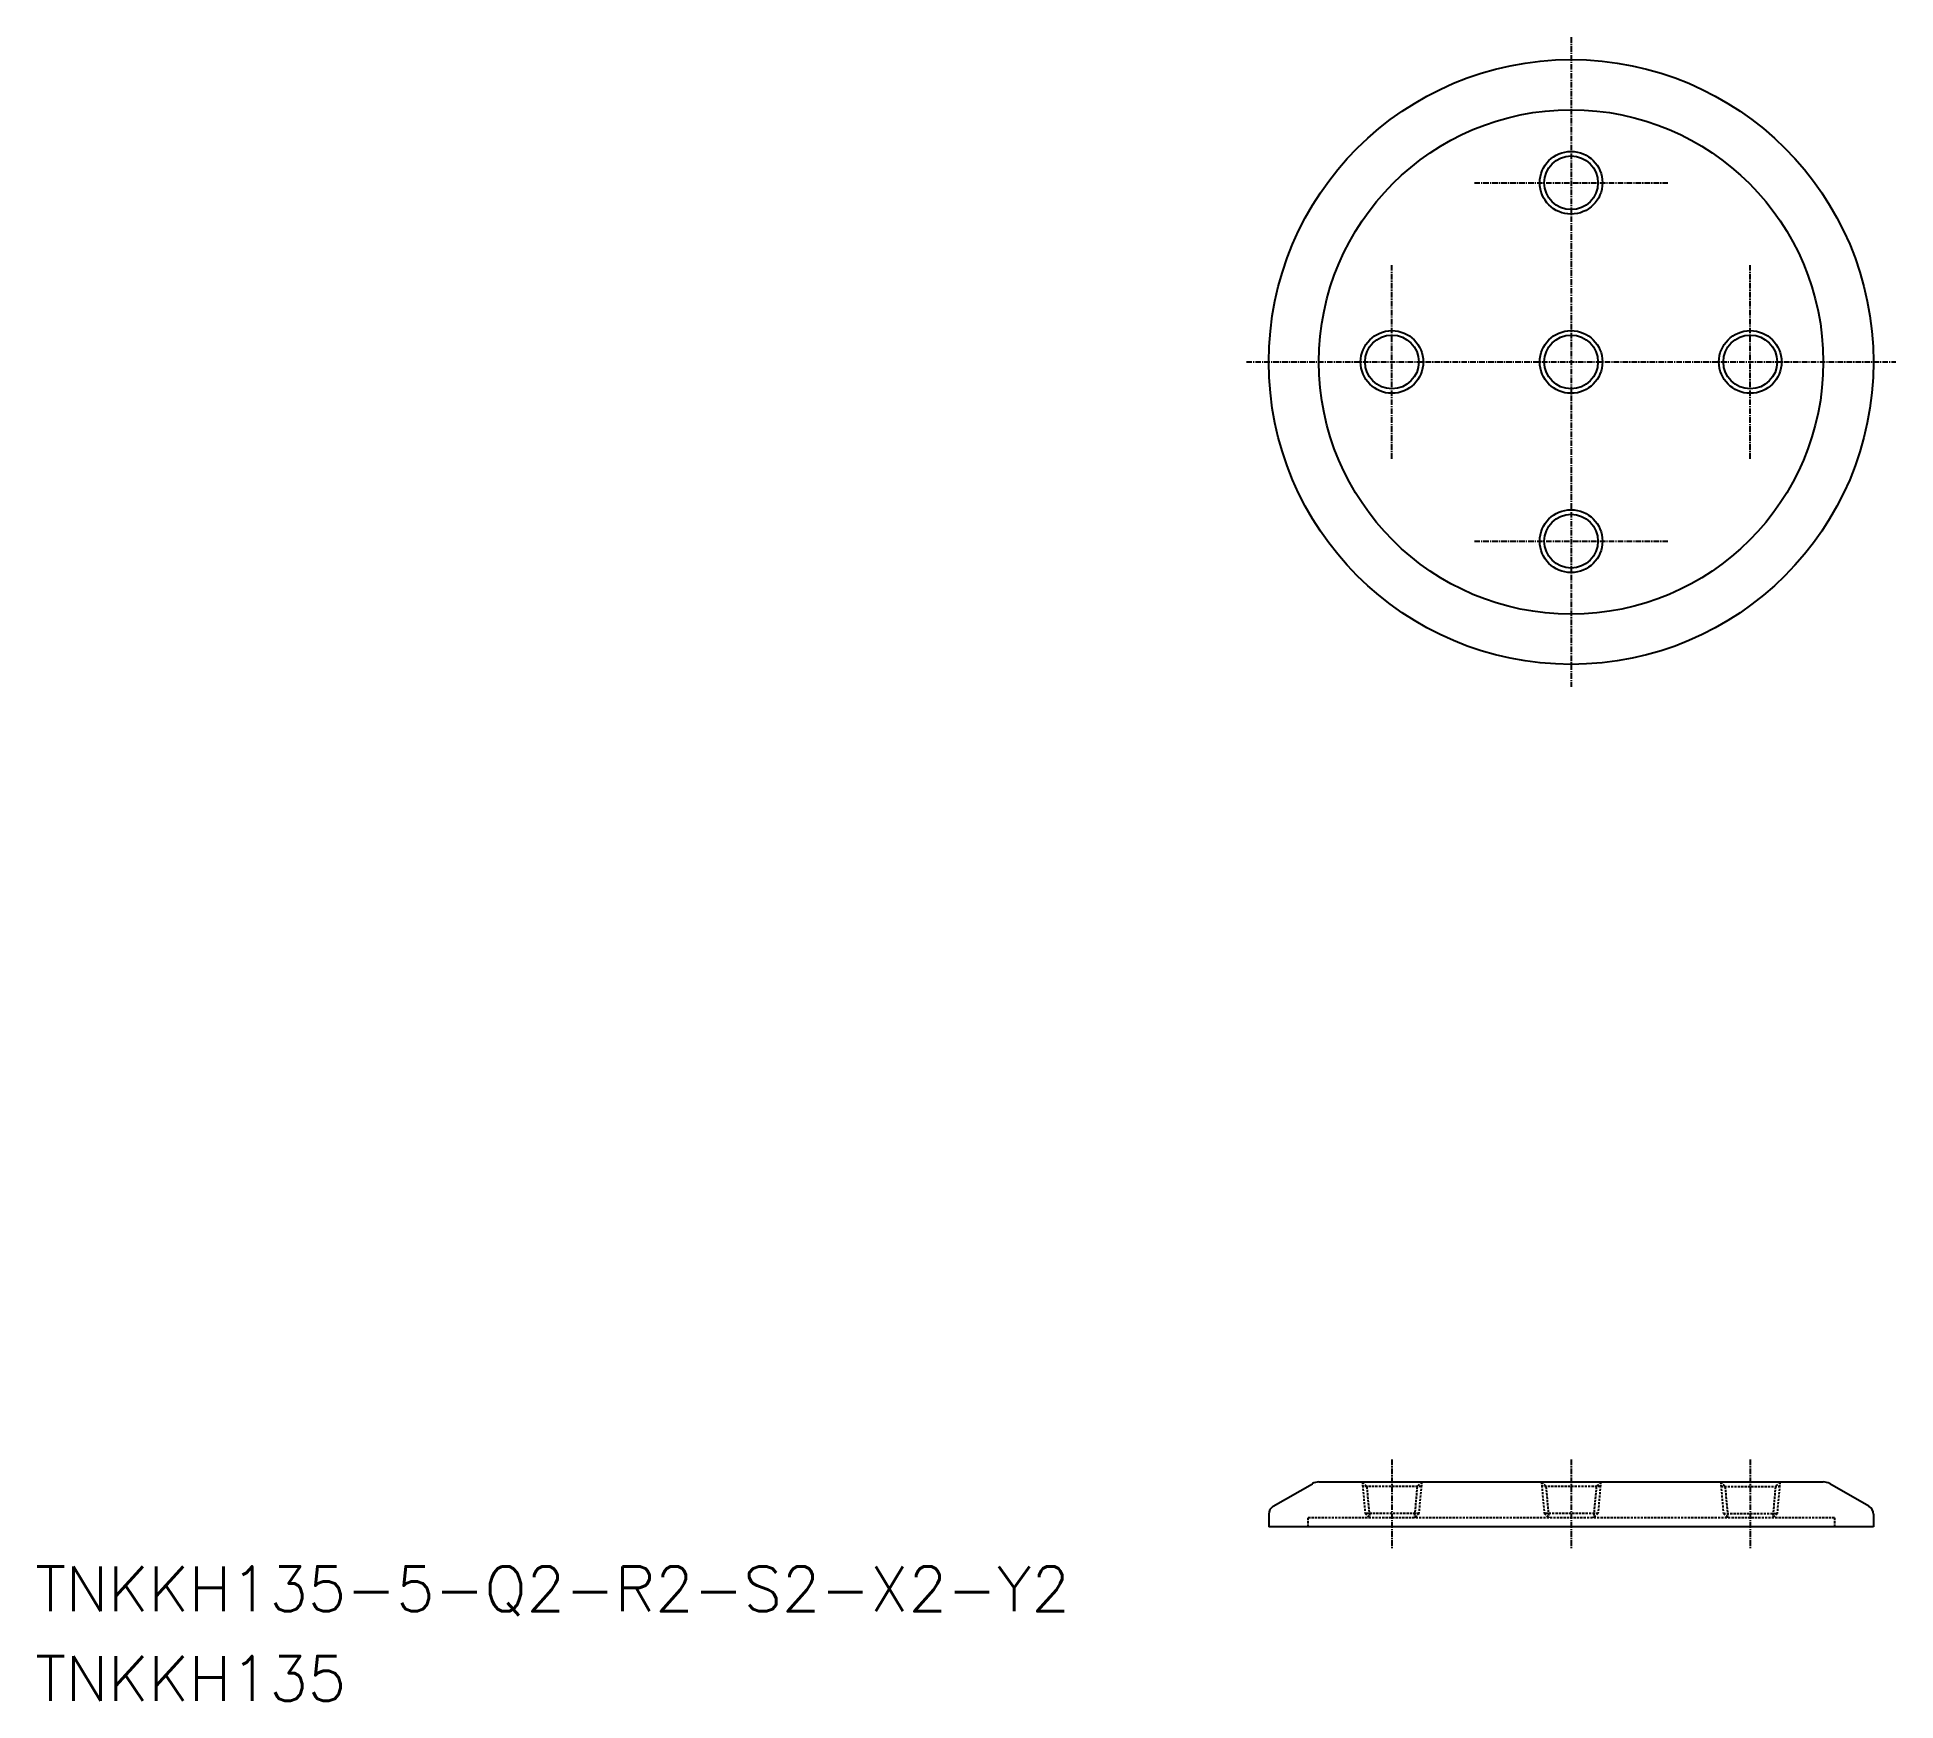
# Model space of a CAD drawing. Extents: x 74 to 489, y 394 to 765.
import ezdxf

# ---------------------------------------------------------------- set-up
doc = ezdxf.new("R2010")
doc.units = 0
doc.linetypes.add('CENTER', pattern=[2, 1.25, -0.25, 0.25, -0.25])
doc.linetypes.add('DASHED', pattern=[0.75, 0.5, -0.25])
doc.layers.get('0').update_dxf_attribs({"linetype": 'CONTINUOUS'})
doc.layers.add('CENTER', color=1, linetype='CENTER')
doc.styles.get("Standard").update_dxf_attribs({"font": 'txt.shx', "bigfont": 'bigfont.shx'})

msp = doc.modelspace()

# ---------------------------------------------------------------- linework, layer by layer
at = {"color": 7, "linetype": 'CONTINUOUS'}
for p, q in [((350, 437.09), (358.75, 442.14)), ((360.2, 442.52), (472.81, 442.52)), ((483, 437.09), (474.25, 442.14)), ((349, 435.36), (349, 432.52)), ((484, 432.52), (349, 432.52)), ((484, 435.36), (484, 432.52))]:
    msp.add_line(p, q, dxfattribs=at)
at = {"color": 3, "linetype": 'DASHED'}
for p, q in [((369.88, 442.52), (370.5, 435.52)), ((369.88, 442.52), (370.88, 441.52)), ((383.04, 441.52), (369.96, 441.52)), ((370.88, 441.52), (371.5, 434.52)), ((382.13, 441.52), (381.5, 434.52)), ((383.13, 442.52), (382.13, 441.52)), ((383.13, 442.52), (382.5, 435.52)), ((409.88, 442.52), (410.5, 435.52)), ((409.88, 442.52), (410.88, 441.52)), ((423.04, 441.52), (409.96, 441.52)), ((410.88, 441.52), (411.5, 434.52)), ((422.13, 441.52), (421.5, 434.52)), ((423.13, 442.52), (422.13, 441.52)), ((423.13, 442.52), (422.5, 435.52)), ((449.88, 442.52), (450.5, 435.52)), ((449.88, 442.52), (450.88, 441.52)), ((449.96, 441.52), (463.04, 441.52)), ((450.88, 441.52), (451.5, 434.52)), ((462.13, 441.52), (461.5, 434.52)), ((463.13, 442.52), (462.13, 441.52)), ((463.13, 442.52), (462.5, 435.52)), ((357.7, 434.52), (357.7, 432.52)), ((475.3, 434.52), (357.7, 434.52)), ((382.5, 435.52), (370.5, 435.52)), ((370.5, 435.52), (371.5, 434.52)), ((382.5, 435.52), (381.5, 434.52)), ((422.5, 435.52), (410.5, 435.52)), ((410.5, 435.52), (411.5, 434.52)), ((422.5, 435.52), (421.5, 434.52)), ((450.5, 435.52), (462.5, 435.52)), ((450.5, 435.52), (451.5, 434.52)), ((462.5, 435.52), (461.5, 434.52)), ((475.3, 434.52), (475.3, 432.52))]:
    msp.add_line(p, q, dxfattribs=at)
at = {"color": 7, "linetype": 'CONTINUOUS'}
for centre, radius in [((416.5, 692.52), 67.5), ((416.5, 692.52), 56.3), ((416.5, 732.52), 7), ((416.5, 732.52), 7), ((416.5, 732.52), 6), ((416.5, 732.52), 6), ((376.5, 692.52), 7), ((376.5, 692.52), 7), ((376.5, 692.52), 6), ((376.5, 692.52), 6), ((416.5, 692.52), 7), ((416.5, 692.52), 6), ((456.5, 692.52), 7), ((456.5, 692.52), 6), ((416.5, 652.52), 7), ((416.5, 652.52), 7), ((416.5, 652.52), 6), ((416.5, 652.52), 6)]:
    msp.add_circle(centre, radius, dxfattribs=at)
for centre, radius, start, end in [((360.2, 439.52), 3, 90, 118.8784), ((472.81, 439.52), 3, 61.1216, 90), ((351, 435.36), 2, 120, 180), ((482, 435.36), 2, 0, 60)]:
    msp.add_arc(centre, radius, start, end, dxfattribs=at)
at = {"layer": 'CENTER', "color": 1, "linetype": 'CENTER'}
for p, q in [((416.5, 765.02), (416.5, 620.02)), ((394.9, 732.52), (438.1, 732.52)), ((394.9, 732.52), (438.1, 732.52)), ((376.5, 670.92), (376.5, 714.11)), ((376.5, 670.92), (376.5, 714.11)), ((456.5, 670.92), (456.5, 714.11)), ((344, 692.52), (489, 692.52)), ((394.9, 652.52), (438.1, 652.52)), ((394.9, 652.52), (438.1, 652.52)), ((376.5, 447.52), (376.5, 427.52)), ((416.5, 447.52), (416.5, 427.52)), ((456.5, 447.52), (456.5, 427.52))]:
    msp.add_line(p, q, dxfattribs=at)

# ---------------------------------------------------------------- texts
at = {"color": 7, "linetype": 'CONTINUOUS'}
for s, p in [('TNKKH135-5-Q2-R2-S2-X2-Y2', (73.59, 413.67)), ('TNKKH135', (73.59, 393.67))]:
    msp.add_text(s, height=10, dxfattribs=at).set_placement(p)

doc.saveas('drawing.dxf')
